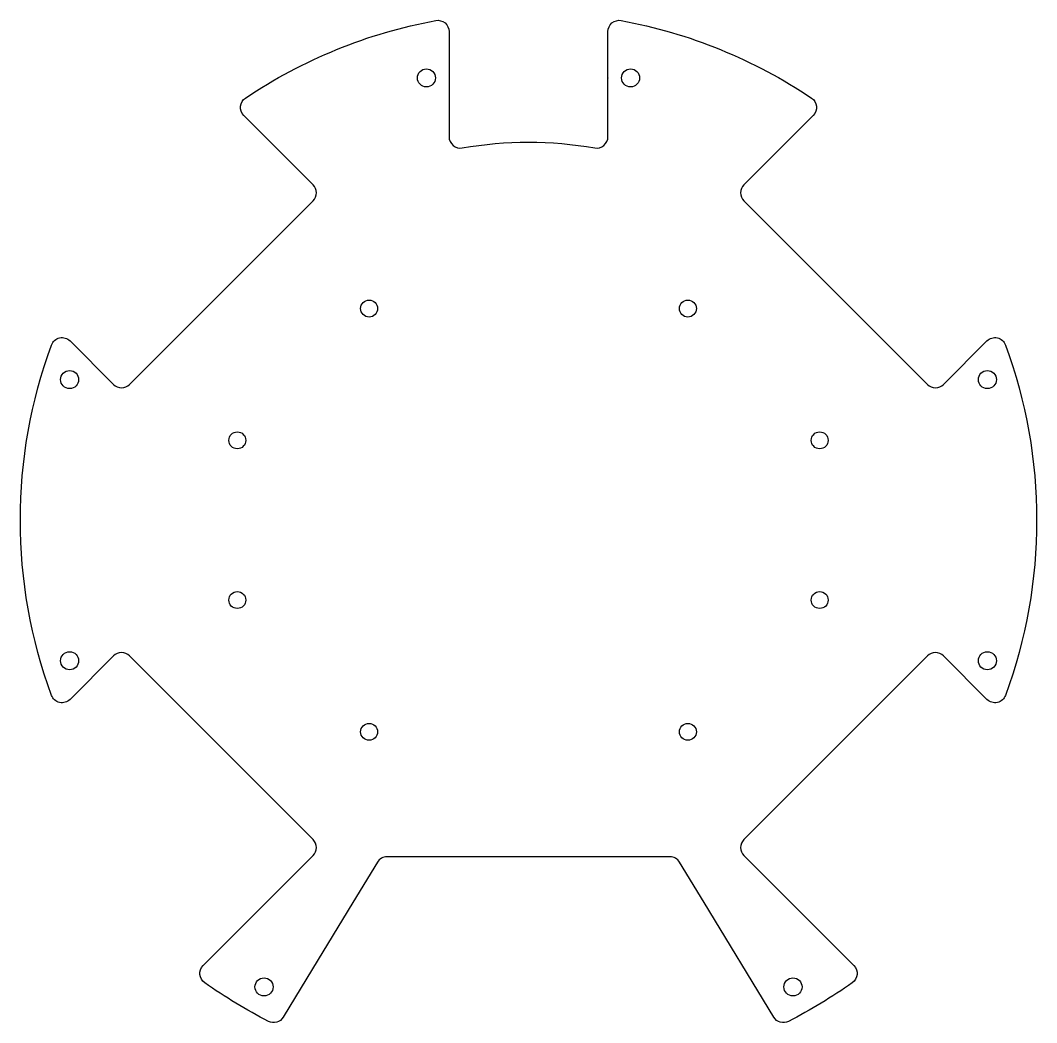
# Model space of a CAD drawing. Header units: millimetres. Extents: x -90 to 90, y -89 to 89.
import ezdxf

# ---------------------------------------------------------------- set-up
doc = ezdxf.new("R2010")
doc.units = ezdxf.units.MM
doc.layers.get('0').update_dxf_attribs({"linetype": 'CONTINUOUS'})

msp = doc.modelspace()

# ---------------------------------------------------------------- linework, layer by layer
msp.add_lwpolyline([(31.1, -67.7), (26.77, -60.57, 0.262136), (25.06, -59.61), (0, -59.61), (-25.06, -59.61, 0.262136), (-26.77, -60.57), (-31.1, -67.7), (-38.23, -79.45), (-43.43, -88.02, -0.394818), (-46.06, -88.76, -0.033018), (-57.34, -81.93, -0.466366), (-57.61, -78.87), (-38.13, -59.4, 0.414214), (-38.13, -56.57), (-70.66, -24.04, 0.414214), (-73.49, -24.04), (-81.19, -31.75, -0.547696), (-84.48, -31.02, -0.17779), (-84.48, 31.02, -0.547696), (-81.19, 31.75), (-73.49, 24.04, 0.414213), (-70.66, 24.04), (-38.13, 56.57, 0.414214), (-38.13, 59.4), (-50.42, 71.68, -0.472498), (-50.12, 74.76, -0.102092), (-16.43, 88.49, -0.469076), (-14.07, 86.52), (-14.07, 78.32), (-14.07, 67.9, 0.466723), (-11.72, 65.93, -0.088176), (11.72, 65.93, 0.466723), (14.07, 67.9), (14.07, 78.32), (14.07, 86.52, -0.469076), (16.43, 88.49, -0.102092), (50.12, 74.76, -0.472497), (50.42, 71.68), (38.13, 59.4, 0.414214), (38.13, 56.57), (70.66, 24.04, 0.414214), (73.49, 24.04), (81.19, 31.75, -0.547696), (84.48, 31.02, -0.17779), (84.48, -31.02, -0.5477), (81.19, -31.75), (73.49, -24.04, 0.414207), (70.66, -24.04), (38.13, -56.57, 0.414215), (38.13, -59.4), (57.61, -78.87, -0.466365), (57.34, -81.93, -0.033018), (46.06, -88.76, -0.394818), (43.43, -88.02)], format="xyb", close=True)
for centre, radius in [((-18.07, 78.32), 1.6), ((18.07, 78.32), 1.6), ((-28.23, 37.48), 1.5), ((28.23, 37.48), 1.5), ((-81.27, 24.9), 1.6), ((81.27, 24.9), 1.6), ((-51.57, 14.14), 1.5), ((51.57, 14.14), 1.5), ((-51.57, -14.14), 1.5), ((51.57, -14.14), 1.5), ((-81.27, -24.9), 1.6), ((81.27, -24.9), 1.6), ((-28.23, -37.48), 1.5), ((28.23, -37.48), 1.5), ((-46.84, -82.65), 1.6), ((46.84, -82.65), 1.6)]:
    msp.add_circle(centre, radius)
msp.add_arc((18.07, 78.32), 4, 179.7907, 180.2093)

doc.saveas('drawing.dxf')
